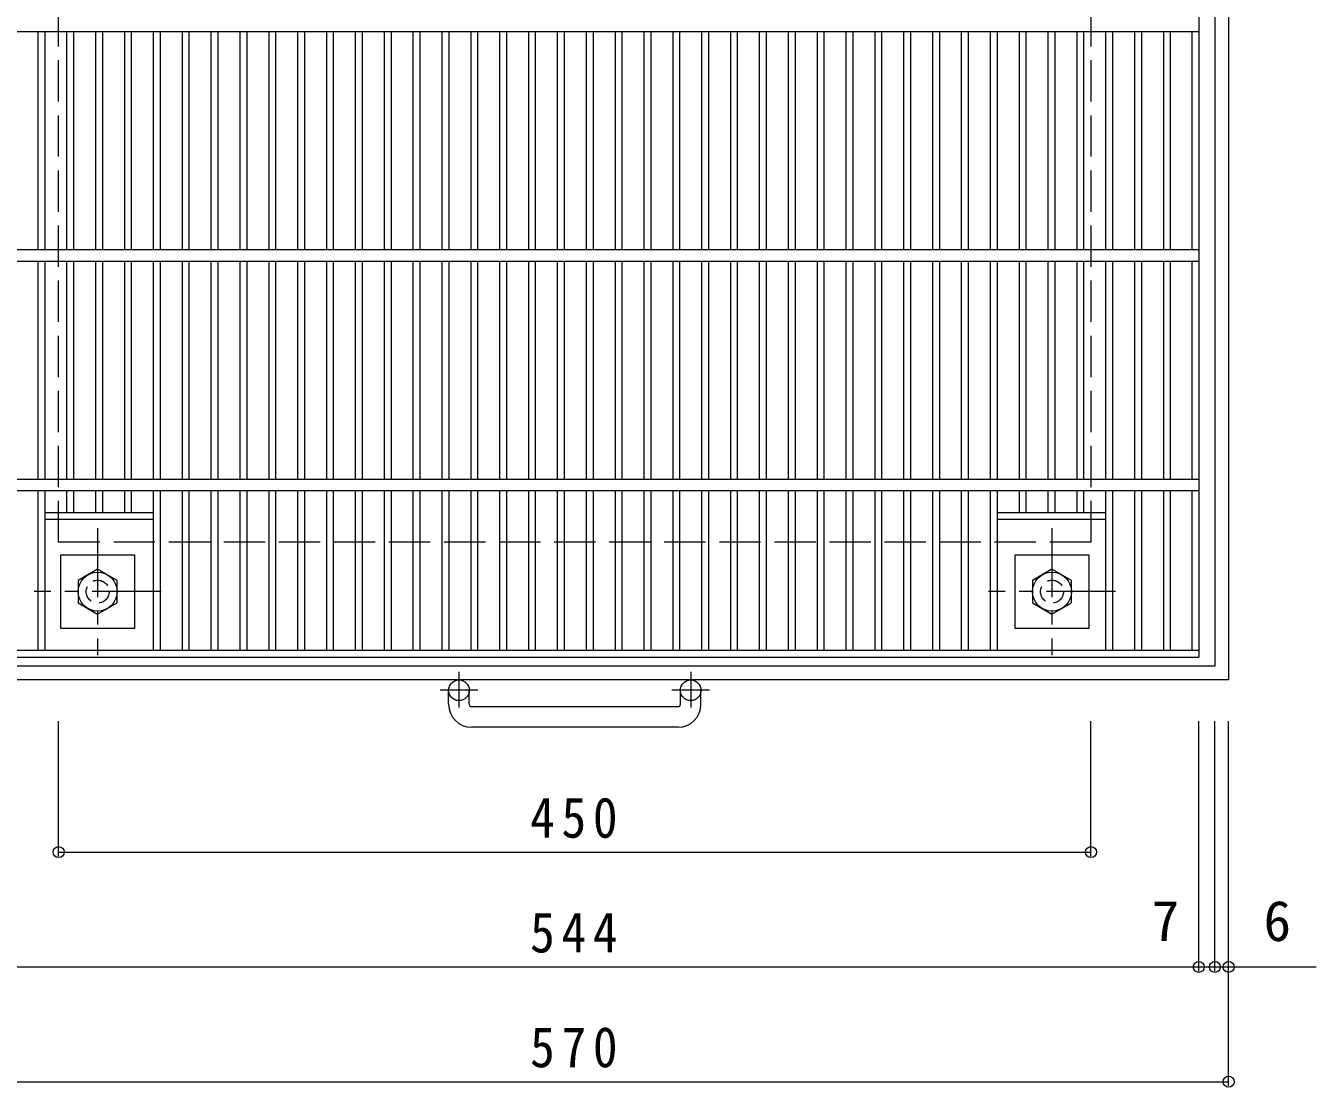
# Model space of a CAD drawing. Units: millimetres at full size, sheet at 1:6. Extents: x -893 to 974, y -826 to 721.
# Drawn here: x -524 to 39, y -251 to 211 of the extents above; entities that cross this region are included whole.
import ezdxf
from ezdxf.enums import TextEntityAlignment as Align

# ---------------------------------------------------------------- set-up
doc = ezdxf.new("R2010")
doc.units = ezdxf.units.MM
doc.header["$LTSCALE"] = 6
doc.header["$PDMODE"] = 32
doc.header["$PDSIZE"] = 4.8
for name, pattern in [('CHAIN1', [8, 5, -1, 1, -1]), ('DASHED1', [1.8, 1.2, -0.6]), ('DASHED3', [4, 3, -1])]:
    doc.linetypes.add(name, pattern=pattern)
for name, color, linetype, lineweight in [('E-1', 2, 'Continuous', 9), ('E-2', 3, 'Continuous', 9), ('E-C', 7, 'Continuous', 9)]:
    doc.layers.add(name, color=color, linetype=linetype, lineweight=lineweight)
doc.styles.add('ＭＳ ゴシック', font='')
doc.styles.get('ＭＳ ゴシック').set_extended_font_data('MS Gothic')

msp = doc.modelspace()

# ---------------------------------------------------------------- linework, layer by layer
at = {"layer": 'E-1'}
for p, q in [((0.77, 495.946), (0.77, -74.054)), ((-5.23, 489.946), (-5.23, -68.054)), ((-508.231, -19.554), (-476.231, -19.554)), ((-508.231, -51.554), (-508.231, -19.554)), ((-92.23, -19.554), (-60.231, -19.554)), ((-92.23, -51.554), (-92.23, -19.554)), ((-5.23, -68.054), (-563.231, -68.054)), ((0.77, -74.054), (-569.231, -74.054)), ((-339.231, -84.655), (-339.231, -78.554)), ((-330.231, -84.655), (-330.231, -78.554)), ((-238.231, -84.655), (-238.231, -78.554)), ((-229.231, -84.655), (-229.231, -78.554)), ((-329.231, -85.655), (-239.231, -85.655)), ((-239.231, -94.655), (-329.231, -94.655))]:
    msp.add_line(p, q, dxfattribs=at)
at = {"layer": 'E-1', "linetype": 'DASHED3'}
for p, q in [((-509.231, -14.054), (-509.231, 435.946)), ((-59.23, 435.946), (-59.23, -14.054)), ((-59.23, -14.054), (-509.231, -14.054))]:
    msp.add_line(p, q, dxfattribs=at)
at = {"layer": 'E-1', "linetype": 'CHAIN1'}
for p, q in [((-492.231, -7.917), (-492.231, -63.191)), ((-76.23, -7.917), (-76.23, -63.191)), ((-464.594, -35.554), (-519.867, -35.554)), ((-48.594, -35.554), (-103.867, -35.554)), ((-334.731, -70.447), (-334.731, -86.044)), ((-233.73, -70.447), (-233.73, -86.044)), ((-326.568, -78.554), (-342.975, -78.554)), ((-225.568, -78.554), (-241.975, -78.554))]:
    msp.add_line(p, q, dxfattribs=at)
at = {"layer": 'E-1'}
for points in [[(-476.231, -19.554), (-476.231, -51.554), (-508.231, -51.554)], [(-60.231, -19.554), (-60.231, -51.554), (-92.23, -51.554)]]:
    msp.add_lwpolyline(points, dxfattribs=at)
for points in [[(-500.731, -30.646), (-500.731, -40.461), (-492.231, -45.369), (-483.731, -40.461), (-483.731, -30.646), (-492.231, -25.739)], [(-84.731, -30.646), (-84.731, -40.461), (-76.23, -45.369), (-67.73, -40.461), (-67.73, -30.646), (-76.23, -25.739)]]:
    msp.add_lwpolyline(points, close=True, dxfattribs=at)
for centre, radius in [((-492.231, -35.554), 8.5), ((-76.23, -35.554), 8.5), ((-334.731, -78.554), 4.5), ((-233.731, -78.554), 4.5)]:
    msp.add_circle(centre, radius, dxfattribs=at)
at = {"layer": 'E-1', "linetype": 'DASHED1'}
for centre in [(-492.231, -35.554), (-76.23, -35.554)]:
    msp.add_circle(centre, 5, dxfattribs=at)
at = {"layer": 'E-1'}
for centre, radius, start, end in [((-329.231, -84.655), 10, 180, 270), ((-329.231, -84.655), 1, 180, 270), ((-239.231, -84.655), 10, 270, 0), ((-239.231, -84.655), 1, 270, 0)]:
    msp.add_arc(centre, radius, start, end, dxfattribs=at)
at = {"layer": 'E-2'}
for p, q in [((-12.231, 485.946), (-12.231, -64.054)), ((-556.231, 208.446), (-12.231, 208.446)), ((-518.311, 208.446), (-518.311, 113.446)), ((-515.311, 208.446), (-515.311, 113.446)), ((-505.73, 208.446), (-505.73, 113.446)), ((-502.731, 208.446), (-502.731, 113.446)), ((-493.15, 208.446), (-493.15, 113.446)), ((-490.151, 208.446), (-490.151, 113.446)), ((-480.571, 208.446), (-480.571, 113.446)), ((-477.571, 208.446), (-477.571, 113.446)), ((-467.99, 208.446), (-467.99, 113.446)), ((-464.99, 208.446), (-464.99, 113.446)), ((-455.41, 208.446), (-455.41, 113.446)), ((-452.41, 208.446), (-452.41, 113.446)), ((-442.831, 208.446), (-442.831, 113.446)), ((-439.83, 208.446), (-439.83, 113.446)), ((-430.251, 208.446), (-430.251, 113.446)), ((-427.25, 208.446), (-427.25, 113.446)), ((-417.671, 208.446), (-417.671, 113.446)), ((-414.671, 208.446), (-414.671, 113.446)), ((-405.091, 208.446), (-405.091, 113.446)), ((-402.09, 208.446), (-402.09, 113.446)), ((-392.511, 208.446), (-392.511, 113.446)), ((-389.51, 208.446), (-389.51, 113.446)), ((-379.931, 208.446), (-379.931, 113.446)), ((-376.93, 208.446), (-376.93, 113.446)), ((-367.35, 208.446), (-367.35, 113.446)), ((-364.35, 208.446), (-364.35, 113.446)), ((-354.77, 208.446), (-354.77, 113.446)), ((-351.77, 208.446), (-351.77, 113.446)), ((-342.19, 208.446), (-342.19, 113.446)), ((-339.191, 208.446), (-339.191, 113.446)), ((-329.61, 208.446), (-329.61, 113.446)), ((-326.611, 208.446), (-326.611, 113.446)), ((-317.03, 208.446), (-317.03, 113.446)), ((-314.031, 208.446), (-314.031, 113.446)), ((-304.45, 208.446), (-304.45, 113.446)), ((-301.451, 208.446), (-301.451, 113.446)), ((-291.87, 208.446), (-291.87, 113.446)), ((-288.871, 208.446), (-288.871, 113.446)), ((-279.29, 208.446), (-279.29, 113.446)), ((-276.291, 208.446), (-276.291, 113.446)), ((-266.71, 208.446), (-266.71, 113.446)), ((-263.71, 208.446), (-263.71, 113.446)), ((-254.13, 208.446), (-254.13, 113.446)), ((-251.13, 208.446), (-251.13, 113.446)), ((-241.551, 208.446), (-241.551, 113.446)), ((-238.55, 208.446), (-238.55, 113.446)), ((-228.971, 208.446), (-228.971, 113.446)), ((-225.97, 208.446), (-225.97, 113.446)), ((-216.391, 208.446), (-216.391, 113.446)), ((-213.39, 208.446), (-213.39, 113.446)), ((-203.811, 208.446), (-203.811, 113.446)), ((-200.81, 208.446), (-200.81, 113.446)), ((-191.231, 208.446), (-191.231, 113.446)), ((-188.23, 208.446), (-188.23, 113.446)), ((-178.651, 208.446), (-178.651, 113.446)), ((-175.65, 208.446), (-175.65, 113.446)), ((-166.07, 208.446), (-166.07, 113.446)), ((-163.07, 208.446), (-163.07, 113.446)), ((-153.49, 208.446), (-153.49, 113.446)), ((-150.49, 208.446), (-150.49, 113.446)), ((-140.91, 208.446), (-140.91, 113.446)), ((-137.91, 208.446), (-137.91, 113.446)), ((-128.33, 208.446), (-128.33, 113.446)), ((-125.33, 208.446), (-125.33, 113.446)), ((-115.75, 208.446), (-115.75, 113.446)), ((-112.75, 208.446), (-112.75, 113.446)), ((-103.17, 208.446), (-103.17, 113.446)), ((-100.17, 208.446), (-100.17, 113.446)), ((-90.59, 208.446), (-90.59, 113.446)), ((-87.591, 208.446), (-87.591, 113.446)), ((-78.01, 208.446), (-78.01, 113.446)), ((-75.01, 208.446), (-75.01, 113.446)), ((-65.43, 208.446), (-65.43, 113.446)), ((-62.43, 208.446), (-62.43, 113.446)), ((-52.85, 208.446), (-52.85, 113.446)), ((-49.85, 208.446), (-49.85, 113.446)), ((-40.27, 208.446), (-40.27, 113.446)), ((-37.27, 208.446), (-37.27, 113.446)), ((-27.69, 208.446), (-27.69, 113.446)), ((-24.69, 208.446), (-24.69, 113.446)), ((-15.231, 208.446), (-15.231, 113.446)), ((-556.231, 113.446), (-12.231, 113.446)), ((-556.231, 108.446), (-12.231, 108.446)), ((-518.311, 108.446), (-518.311, 13.446)), ((-515.311, 108.446), (-515.311, 13.446)), ((-505.73, 108.446), (-505.73, 13.446)), ((-502.731, 108.446), (-502.731, 13.446)), ((-493.15, 108.446), (-493.15, 13.446)), ((-490.151, 108.446), (-490.151, 13.446)), ((-480.571, 108.446), (-480.571, 13.446)), ((-477.571, 108.446), (-477.571, 13.446)), ((-467.99, 108.446), (-467.99, 13.446)), ((-464.99, 108.446), (-464.99, 13.446)), ((-455.41, 108.446), (-455.41, 13.446)), ((-452.41, 108.446), (-452.41, 13.446)), ((-442.831, 108.446), (-442.831, 13.446)), ((-439.83, 108.446), (-439.83, 13.446)), ((-430.251, 108.446), (-430.251, 13.446)), ((-427.25, 108.446), (-427.25, 13.446)), ((-417.671, 108.446), (-417.671, 13.446)), ((-414.671, 108.446), (-414.671, 13.446)), ((-405.091, 108.446), (-405.091, 13.446)), ((-402.09, 108.446), (-402.09, 13.446)), ((-392.511, 108.446), (-392.511, 13.446)), ((-389.51, 108.446), (-389.51, 13.446)), ((-379.931, 108.446), (-379.931, 13.446)), ((-376.93, 108.446), (-376.93, 13.446)), ((-367.35, 108.446), (-367.35, 13.446)), ((-364.35, 108.446), (-364.35, 13.446)), ((-354.77, 108.446), (-354.77, 13.446)), ((-351.77, 108.446), (-351.77, 13.446)), ((-342.19, 108.446), (-342.19, 13.446)), ((-339.191, 108.446), (-339.191, 13.446)), ((-329.61, 108.446), (-329.61, 13.446)), ((-326.611, 108.446), (-326.611, 13.446)), ((-317.03, 108.446), (-317.03, 13.446)), ((-314.031, 108.446), (-314.031, 13.446)), ((-304.45, 108.446), (-304.45, 13.446)), ((-301.451, 108.446), (-301.451, 13.446)), ((-291.87, 108.446), (-291.87, 13.446)), ((-288.871, 108.446), (-288.871, 13.446)), ((-279.29, 108.446), (-279.29, 13.446)), ((-276.291, 108.446), (-276.291, 13.446)), ((-266.71, 108.446), (-266.71, 13.446)), ((-263.71, 108.446), (-263.71, 13.446)), ((-254.13, 108.446), (-254.13, 13.446)), ((-251.13, 108.446), (-251.13, 13.446)), ((-241.551, 108.446), (-241.551, 13.446)), ((-238.55, 108.446), (-238.55, 13.446)), ((-228.971, 108.446), (-228.971, 13.446)), ((-225.97, 108.446), (-225.97, 13.446)), ((-216.391, 108.446), (-216.391, 13.446)), ((-213.39, 108.446), (-213.39, 13.446)), ((-203.811, 108.446), (-203.811, 13.446)), ((-200.81, 108.446), (-200.81, 13.446)), ((-191.231, 108.446), (-191.231, 13.446)), ((-188.23, 108.446), (-188.23, 13.446)), ((-178.651, 108.446), (-178.651, 13.446)), ((-175.65, 108.446), (-175.65, 13.446)), ((-166.07, 108.446), (-166.07, 13.446)), ((-163.07, 108.446), (-163.07, 13.446)), ((-153.49, 108.446), (-153.49, 13.446)), ((-150.49, 108.446), (-150.49, 13.446)), ((-140.91, 108.446), (-140.91, 13.446)), ((-137.91, 108.446), (-137.91, 13.446)), ((-128.33, 108.446), (-128.33, 13.446)), ((-125.33, 108.446), (-125.33, 13.446)), ((-115.75, 108.446), (-115.75, 13.446)), ((-112.75, 108.446), (-112.75, 13.446)), ((-103.17, 108.446), (-103.17, 13.446)), ((-100.17, 108.446), (-100.17, 13.446)), ((-90.59, 108.446), (-90.59, 13.446)), ((-87.591, 108.446), (-87.591, 13.446)), ((-78.01, 108.446), (-78.01, 13.446)), ((-75.01, 108.446), (-75.01, 13.446)), ((-65.43, 108.446), (-65.43, 13.446)), ((-62.43, 108.446), (-62.43, 13.446)), ((-52.85, 108.446), (-52.85, 13.446)), ((-49.85, 108.446), (-49.85, 13.446)), ((-40.27, 108.446), (-40.27, 13.446)), ((-37.27, 108.446), (-37.27, 13.446)), ((-27.69, 108.446), (-27.69, 13.446)), ((-24.69, 108.446), (-24.69, 13.446)), ((-15.231, 108.446), (-15.231, 13.446)), ((-556.231, 13.446), (-12.231, 13.446)), ((-556.231, 8.446), (-12.231, 8.446)), ((-518.311, 8.446), (-518.311, -61.054)), ((-515.311, 8.446), (-515.311, -61.054)), ((-505.73, 8.446), (-505.73, -1.054)), ((-502.731, 8.446), (-502.731, -1.054)), ((-493.15, 8.446), (-493.15, -1.054)), ((-490.151, 8.446), (-490.151, -1.054)), ((-480.571, 8.446), (-480.571, -1.054)), ((-477.571, 8.446), (-477.571, -1.054)), ((-467.99, 8.446), (-467.99, -61.054)), ((-464.99, 8.446), (-464.99, -61.054)), ((-455.41, 8.446), (-455.41, -61.054)), ((-452.41, 8.446), (-452.41, -61.054)), ((-442.831, 8.446), (-442.831, -61.054)), ((-439.83, 8.446), (-439.83, -61.054)), ((-430.251, 8.446), (-430.251, -61.054)), ((-427.25, 8.446), (-427.25, -61.054)), ((-417.671, 8.446), (-417.671, -61.054)), ((-414.671, 8.446), (-414.671, -61.054)), ((-405.091, 8.446), (-405.091, -61.054)), ((-402.09, 8.446), (-402.09, -61.054)), ((-392.511, 8.446), (-392.511, -61.054)), ((-389.51, 8.446), (-389.51, -61.054)), ((-379.931, 8.446), (-379.931, -61.054)), ((-376.93, 8.446), (-376.93, -61.054)), ((-367.35, 8.446), (-367.35, -61.054)), ((-364.35, 8.446), (-364.35, -61.054)), ((-354.77, 8.446), (-354.77, -61.054)), ((-351.77, 8.446), (-351.77, -61.054)), ((-342.19, 8.446), (-342.19, -61.054)), ((-339.191, 8.446), (-339.191, -61.054)), ((-329.61, 8.446), (-329.61, -61.054)), ((-326.611, 8.446), (-326.611, -61.054)), ((-317.03, 8.446), (-317.03, -61.054)), ((-314.031, 8.446), (-314.031, -61.054)), ((-304.45, 8.446), (-304.45, -61.054)), ((-301.451, 8.446), (-301.451, -61.054)), ((-291.87, 8.446), (-291.87, -61.054)), ((-288.871, 8.446), (-288.871, -61.054)), ((-279.29, 8.446), (-279.29, -61.054)), ((-276.291, 8.446), (-276.291, -61.054)), ((-266.71, 8.446), (-266.71, -61.054)), ((-263.71, 8.446), (-263.71, -61.054)), ((-254.13, 8.446), (-254.13, -61.054)), ((-251.13, 8.446), (-251.13, -61.054)), ((-241.551, 8.446), (-241.551, -61.054)), ((-238.55, 8.446), (-238.55, -61.054)), ((-228.971, 8.446), (-228.971, -61.054)), ((-225.97, 8.446), (-225.97, -61.054)), ((-216.391, 8.446), (-216.391, -61.054)), ((-213.39, 8.446), (-213.39, -61.054)), ((-203.811, 8.446), (-203.811, -61.054)), ((-200.81, 8.446), (-200.81, -61.054)), ((-191.231, 8.446), (-191.231, -61.054)), ((-188.23, 8.446), (-188.23, -61.054)), ((-178.651, 8.446), (-178.651, -61.054)), ((-175.65, 8.446), (-175.65, -61.054)), ((-166.07, 8.446), (-166.07, -61.054)), ((-163.07, 8.446), (-163.07, -61.054)), ((-153.49, 8.446), (-153.49, -61.054)), ((-150.49, 8.446), (-150.49, -61.054)), ((-140.91, 8.446), (-140.91, -61.054)), ((-137.91, 8.446), (-137.91, -61.054)), ((-128.33, 8.446), (-128.33, -61.054)), ((-125.33, 8.446), (-125.33, -61.054)), ((-115.75, 8.446), (-115.75, -61.054)), ((-112.75, 8.446), (-112.75, -61.054)), ((-103.17, 8.446), (-103.17, -61.054)), ((-100.17, 8.446), (-100.17, -61.054)), ((-90.59, 8.446), (-90.59, -1.054)), ((-87.591, 8.446), (-87.591, -1.054)), ((-78.01, 8.446), (-78.01, -1.054)), ((-75.01, 8.446), (-75.01, -1.054)), ((-65.43, 8.446), (-65.43, -1.054)), ((-62.43, 8.446), (-62.43, -1.054)), ((-52.85, 8.446), (-52.85, -61.054)), ((-49.85, 8.446), (-49.85, -61.054)), ((-40.27, 8.446), (-40.27, -61.054)), ((-37.27, 8.446), (-37.27, -61.054)), ((-27.69, 8.446), (-27.69, -61.054)), ((-24.69, 8.446), (-24.69, -61.054)), ((-15.231, 8.446), (-15.231, -61.054)), ((-515.311, -1.054), (-467.99, -1.054)), ((-515.311, -4.054), (-467.99, -4.054)), ((-100.17, -1.054), (-52.85, -1.054)), ((-100.17, -4.054), (-52.85, -4.054)), ((-556.231, -61.054), (-12.231, -61.054)), ((-556.231, -64.054), (-12.231, -64.054))]:
    msp.add_line(p, q, dxfattribs=at)
at = {"layer": 'E-C'}
for p, q in [((-509.231, -150.854), (-509.231, -92.054)), ((-59.23, -150.854), (-59.23, -92.054)), ((-12.231, -200.854), (-12.231, -92.054)), ((-5.23, -200.854), (-5.23, -92.054)), ((0.77, -250.854), (0.77, -92.054)), ((-509.231, -149.054), (-59.23, -149.054)), ((-556.231, -199.054), (-12.231, -199.054)), ((-12.231, -199.054), (-5.23, -199.054)), ((-5.23, -199.054), (38.934, -199.054)), ((-569.231, -249.054), (0.77, -249.054))]:
    msp.add_line(p, q, dxfattribs=at)
for p in [(-509.231, -149.054), (-59.23, -149.054), (-12.231, -199.054), (-5.23, -199.054), (0.77, -199.054), (0.77, -249.054)]:
    msp.add_point(p, dxfattribs=at)

# ---------------------------------------------------------------- texts
at = {"layer": 'E-C', "color": 2, "style": 'ＭＳ ゴシック'}
for s, p in [('7', (-32.725, -193.054)), ('6', (16, -193.054))]:
    msp.add_text(s, height=17.6, dxfattribs=at).set_placement(p, align=Align.BOTTOM_LEFT)
at = {"layer": 'E-C', "color": 2, "char_height": 17.6, "attachment_point": 7, "style": 'ＭＳ ゴシック'}
for s, insert in [('\\T1.27;\\W0.9;450', (-303.731, -143.054)), ('\\T1.27;\\W0.9;544', (-303.731, -193.054)), ('\\T1.27;\\W0.9;570', (-303.731, -243.054))]:
    msp.add_mtext(s, dxfattribs=dict(at, insert=insert))

doc.saveas('drawing.dxf')
